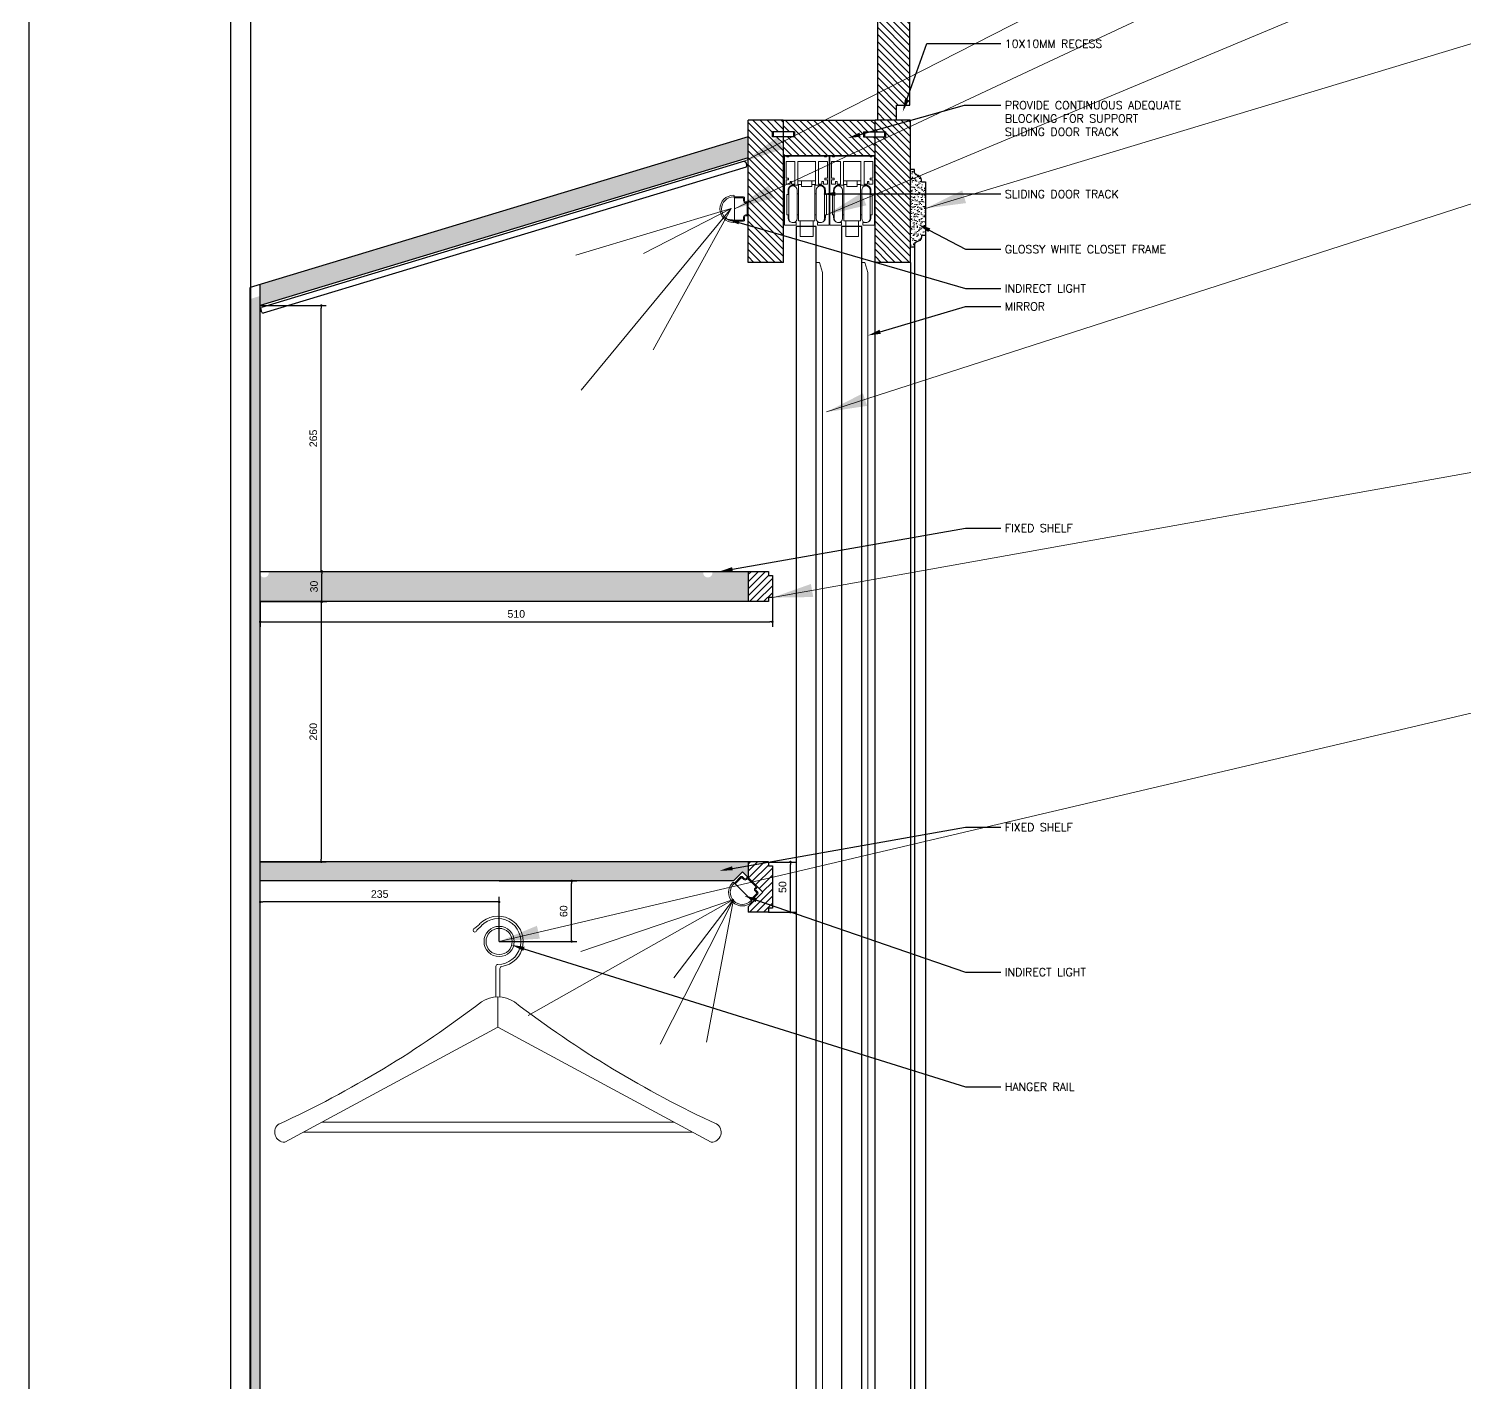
# Model space of a CAD drawing. Header units: inches. Extents: x -12478 to 399182, y -23212 to 525552.
# Drawn here: x 83364 to 84788, y -7828 to -6486 of the extents above; entities that cross this region are included whole.
import ezdxf
from ezdxf import colors
from ezdxf.entities.mleader import LeaderData, LeaderLine
from ezdxf.math import Vec2, Vec3

# ---------------------------------------------------------------- set-up
doc = ezdxf.new("R2010")
doc.units = ezdxf.units.IN
doc.header["$LTSCALE"] = 1000
doc.header["$MEASUREMENT"] = 0
for name, color, linetype, lineweight in [('05 Menuiserie Vue', 4, 'Continuous', 25), ('06 Menuiserie Coupe', 113, 'Continuous', 25), ('08 Aménagements intérieurs', 143, 'Continuous', 18), ('10 Décors et Achures', 54, 'Continuous', 5), ('11 Quincaillerie', 121, 'Continuous', 15), ('13 Miroiterie', 51, 'Continuous', 25), ('Electricité', 31, 'Continuous', 20), ('Glass-Mirror', 4, 'Continuous', 0), ('ID-NOTES', 3, 'Continuous', 0), ('SM-I-1-Red', 1, 'Continuous', 9)]:
    doc.layers.add(name, color=color, linetype=linetype, lineweight=lineweight)
for name, color, linetype in [('CLA-SECTION', 6, 'Continuous'), ('Layer3', 3, 'Continuous'), ('SM-NOTE', 7, 'Continuous'), ('WOOD 01', 34, 'Continuous')]:
    doc.layers.add(name, color=color, linetype=linetype)
doc.styles.add('SM-ANNO-00', font='romans.shx')
doc.styles.get("Standard").update_dxf_attribs({"font": 'arial.ttf'})
doc.styles.add('ZZ-Dim All', font='romans.shx', dxfattribs={"width": 0.8})
doc.dimstyles.new('chester 5', dxfattribs={"dimscale": 0.05, "dimtxt": 150, "dimasz": 50, "dimexe": 100, "dimexo": 0, "dimgap": 80, "dimtad": 1, "dimdec": 0, "dimrnd": 5, "dimzin": 0, "dimdsep": 46, "dimtxsty": 'Standard', "dimblk": 'DOT', "dimcen": 100, "dimclrd": 1, "dimclre": 1, "dimclrt": 3, "dimadec": 0, "dimazin": 0, "dimtfac": 1, "dimtdec": 0, "dimtofl": 0, "dimtmove": 0, "dimatfit": 3, "dimfxl": 1, "dimtolj": 1, "dimtzin": 0, "dimlwd": -1, "dimarcsym": 0})
doc.dimstyles.new('DIM 0200', dxfattribs={"dimscale": 200, "dimtxt": 1, "dimasz": 0.8, "dimexe": 0.5, "dimexo": 1, "dimgap": 0.4, "dimtad": 1, "dimdec": 0, "dimrnd": 10, "dimdsep": 46, "dimtxsty": 'ZZ-Dim All', "dimblk1": 'ARCHTICK', "dimblk2": 'ARCHTICK', "dimsah": 1, "dimcen": 1, "dimdle": 0.5, "dimclrd": 256, "dimclre": 256, "dimclrt": 256, "dimadec": 0, "dimazin": 2, "dimtfac": 1, "dimtdec": 0, "dimtix": 1, "dimtmove": 2, "dimatfit": 2, "dimfxl": 1, "dimfxlon": 1, "dimtolj": 1, "dimtzin": 0, "dimlwd": -1, "dimlwe": -1, "dimarcsym": 0})
pattern_1 = [(142.5, (-37173.01, -20623.658), (0.16000313, 4.89413237), [0, -3.8608, 0, -4.318, 0, -4.1275]), (172.5, (-37173.01, -20623.658), (-4.49523283, 7.168251), [0, -2.0828, 0, -3.4798, 0, -1.3335]), (212.5, (-37169.8858, -20623.658), (-7.9099237, 0.01437185), [0, -1.27, 0, -4.572, 0, -5.969]), (222.5, (-37169.886, -20623.658), (-7.63556452, 2.22929323), [0, -0.635, 0, -2.9972, 0, -3.429])]
pattern_2 = [(142.5, (-56038.387, -20623.658), (0.16000313, 4.89413237), [0, -3.8608, 0, -4.318, 0, -4.1275]), (172.5, (-56038.387, -20623.658), (-4.49523283, 7.168251), [0, -2.0828, 0, -3.4798, 0, -1.3335]), (212.5, (-56035.2627, -20623.658), (-7.9099237, 0.01437185), [0, -1.27, 0, -4.572, 0, -5.969]), (222.5, (-56035.263, -20623.658), (-7.63556452, 2.22929323), [0, -0.635, 0, -2.9972, 0, -3.429])]
pattern_3 = [(45, (-33240.5443, 13120.5817), (3.5, -3.5), [])]
pattern_4 = [(135, (22435.0517, -1.6597), (-3.5355339, -3.5355339), [])]

# ---------------------------------------------------------------- blocks, each defined once
blk = doc.blocks.new('rai Lampes navettes AGA coupe')
at = {"lineweight": 9}
for p, q in [((-12, 4.5), (-12, 13.5)), ((-12, 13.5), (12, 13.5)), ((-11, 4.5), (-11, 13.5)), ((-11, 4.5), (-8, 4.5)), ((-11, 3.5), (-8, 3.5)), ((-7, 1), (-7, 2.5)), ((-6, 1), (-6, 2.5)), ((-6, 1), (6, 1)), ((-6, 0), (6, 0)), ((6, 1), (6, 2.5)), ((7, 1), (7, 2.5)), ((8, 4.5), (11, 4.5)), ((8, 3.5), (11, 3.5)), ((11, 4.5), (11, 13.5)), ((12, 4.5), (12, 13.5))]:
    blk.add_line(p, q, dxfattribs=at)
for centre, radius, start, end in [((0, 14.5), 13.5, 0, 180), ((-12.8, 14.5), 0.75, 180, 0), ((0, 14.5), 12, 0, 180), ((-12.4, 14), 0.632, 307.7009, 52.2991), ((12.4, 14), 0.632, 127.7009, 232.2991), ((12.8, 14.5), 0.75, 180, 0), ((-11, 4.5), 1, 180, 270), ((-8, 2.5), 2, 0, 90), ((-8, 2.5), 1, 0, 90), ((-6, 1), 1, 180, 270), ((8, 2.5), 2, 90, 180), ((6, 1), 1, 270, 0), ((8, 2.5), 1, 90, 180), ((11, 4.5), 1, 270, 0)]:
    blk.add_arc(centre, radius, start, end, dxfattribs=at)
blk = doc.blocks.new('Cintre bois')
for p, q in [((16.4, 15.6), (20.9, 11.1)), ((18.1, 17.3), (22.8, 13.1)), ((23.7, 12.2), (23.7, 12.2)), ((-2, -55), (-2, -26.8)), ((2, -55), (2, -24.7)), ((0, -55), (0, -85)), ((-211.4, -199.2), (0, -85)), ((0, -85), (211.4, -199.2)), ((-174.3, -179.2), (174.3, -179.2)), ((-192.9, -189.2), (192.9, -189.2))]:
    blk.add_line(p, q)
for centre, radius, start, end in [((0, 0), 25.1, 43.6819, 261.5057), ((0, 0), 22.7, 43.6819, 270), ((22.8, 11.2), 1.83, 183.8726, 88.609), ((-4, -26.8), 2, 0, 81.5057), ((0, -24.7), 2, 0, 90), ((0, -85), 30, 56.8887, 123.1113), ((-660.6, 780.2), 1058.7, 294.7509, 307.4826), ((660.6, 780.2), 1058.7, 232.5174, 245.2491), ((-211.4, -189.2), 10, 123.1113, 270), ((211.4, -189.2), 10, 270, 56.8887)]:
    blk.add_arc(centre, radius, start, end)
blk = doc.blocks.new('H04')
for p, q in [((0.342, -0.959), (-0.342, -0.959)), ((-0.372, -1.47), (-0.319, -1.47)), ((0.379, -1.47), (0.326, -1.47)), ((-0.372, -2.287), (-0.319, -2.287)), ((-0.248, -3.134), (-0.248, -2.53)), ((0.255, -3.134), (0.255, -2.53)), ((0.379, -2.287), (0.326, -2.287)), ((-0.248, -3.134), (0.255, -3.134))]:
    blk.add_line(p, q)
blk.add_lwpolyline([(0.342, -0.206), (-0.342, -0.206), (-0.342, -1.134), (-0.535, -1.134, 0.414214), (-0.728, -1.327), (-0.728, -1.497), (-0.773, -1.497), (-0.773, -2.287), (-0.728, -2.287), (-0.728, -2.401, 0.414214), (-0.535, -2.593), (-0.419, -2.593), (-0.419, -2.688), (-0.875, -2.688), (-0.875, 0), (-0.772, 0), (-0.772, -0.032), (-0.697, -0.032), (-0.697, 0), (0.697, 0), (0.697, -0.032), (0.772, -0.032), (0.772, 0), (0.875, 0), (0.875, -2.688), (0.419, -2.688), (0.419, -2.593), (0.535, -2.593, 0.414214), (0.728, -2.401), (0.728, -2.287), (0.773, -2.287), (0.773, -1.497), (0.728, -1.497), (0.728, -1.327, 0.414214), (0.535, -1.134), (0.342, -1.134), (0.342, -0.206), (-0.351, -0.206)], format="xyb")
for points in [[(-0.463, -1.091), (-0.463, -0.206), (-0.807, -0.206), (-0.807, -0.864), (-0.707, -0.864), (-0.707, -0.93), (-0.807, -0.93), (-0.807, -1.091), (-0.654, -1.091), (-0.654, -0.99), (-0.591, -0.99), (-0.591, -1.091), (-0.463, -1.091)], [(0.463, -1.091), (0.463, -0.206), (0.807, -0.206), (0.807, -0.864), (0.707, -0.864), (0.707, -0.93), (0.807, -0.93), (0.807, -1.091), (0.654, -1.091), (0.654, -0.99), (0.591, -0.99), (0.591, -1.091), (0.463, -1.091)], [(0.205, -1.109), (0.326, -1.109), (0.326, -2.53), (-0.319, -2.53), (-0.319, -1.109), (-0.198, -1.109)], [(-0.198, -0.959), (-0.198, -1.189), (0.205, -1.189), (0.205, -0.959)]]:
    blk.add_lwpolyline(points)
for points in [[(-0.699, -2.43, 1), (-0.372, -2.43), (-0.372, -1.327, 1), (-0.699, -1.327)], [(0.706, -2.43, -1), (0.379, -2.43), (0.379, -1.327, -1), (0.706, -1.327)]]:
    blk.add_lwpolyline(points, format="xyb", close=True)
blk = doc.blocks.new('_ARCHTICK')
at = {"color": 0, "linetype": 'ByBlock', "const_width": 0.15}
blk.add_lwpolyline([(-0.5, -0.5), (0.5, 0.5)], dxfattribs=at)
blk = doc.blocks.new('_Dot')
at = {"color": 0, "linetype": 'ByBlock', "lineweight": -2}
blk.add_line((-0.5, 0), (-1, 0), dxfattribs=at)
at = {"color": 0, "linetype": 'ByBlock', "const_width": 0.5}
blk.add_lwpolyline([(-0.25, 0, 1), (0.25, 0, 1)], format="xyb", close=True, dxfattribs=at)
blk = doc.blocks.new('*D839')
at = {"layer": 'Defpoints', "color": 0, "transparency": 16777216}
for p in [(83593.9, -7053.8, 0), (83593.9, -7311.8, 0), (83654.5, -7311.8)]:
    blk.add_point(p, dxfattribs=at)
at = {"layer": 'SM-NOTE', "color": 1, "lineweight": -2, "transparency": 16777216}
for p, q in [((83593.9, -7053.8), (83659.5, -7053.8)), ((83593.9, -7311.8), (83659.5, -7311.8))]:
    blk.add_line(p, q, dxfattribs=at)
at = {"layer": 'SM-NOTE', "color": 1, "transparency": 16777216}
blk.add_line((83654.5, -7056.3), (83654.5, -7309.3), dxfattribs=at)
at = {"layer": 'SM-NOTE', "color": 1, "transparency": 16777216, "xscale": 2.5, "yscale": 2.5, "zscale": 2.5}
for p, rotation in [((83654.5, -7053.8), 90), ((83654.5, -7311.8), 270)]:
    blk.add_blockref('_Dot', p, dxfattribs=dict(at, rotation=rotation))
at = {"layer": 'SM-NOTE', "color": 3, "transparency": 16777216, "insert": (83646.6, -7182.8), "char_height": 7.5, "attachment_point": 5, "rotation": 90}
blk.add_mtext('\\A1;260', dxfattribs=at)
blk = doc.blocks.new('*D840')
at = {"layer": 'Defpoints', "color": 0, "transparency": 16777216}
for p in [(83593.9, -6760.1, 0), (83654.5, -6760.1), (83593.9, -7023.8, 0)]:
    blk.add_point(p, dxfattribs=at)
at = {"layer": 'SM-NOTE', "color": 1, "lineweight": -2, "transparency": 16777216}
for p, q in [((83593.9, -6760.1), (83659.5, -6760.1)), ((83593.9, -7023.8), (83659.5, -7023.8))]:
    blk.add_line(p, q, dxfattribs=at)
at = {"layer": 'SM-NOTE', "color": 1, "transparency": 16777216}
blk.add_line((83654.5, -7021.3), (83654.5, -6762.6), dxfattribs=at)
at = {"layer": 'SM-NOTE', "color": 1, "transparency": 16777216, "xscale": 2.5, "yscale": 2.5, "zscale": 2.5}
for p, rotation in [((83654.5, -6760.1), 90), ((83654.5, -7023.8), 270)]:
    blk.add_blockref('_Dot', p, dxfattribs=dict(at, rotation=rotation))
at = {"layer": 'SM-NOTE', "color": 3, "transparency": 16777216, "insert": (83646.6, -6891.9), "char_height": 7.5, "attachment_point": 5, "rotation": 90}
blk.add_mtext('\\A1;265', dxfattribs=at)
blk = doc.blocks.new('*D841')
at = {"layer": 'Defpoints', "color": 0, "transparency": 16777216}
for p in [(83593.9, -7023.8), (83655.1, -7023.8), (83593.9, -7053.8, 0)]:
    blk.add_point(p, dxfattribs=at)
at = {"layer": 'SM-NOTE', "color": 1, "lineweight": -2, "transparency": 16777216}
for p, q in [((83593.9, -7023.8), (83660.1, -7023.8)), ((83593.9, -7053.8), (83660.1, -7053.8))]:
    blk.add_line(p, q, dxfattribs=at)
at = {"layer": 'SM-NOTE', "color": 1, "transparency": 16777216}
blk.add_line((83655.1, -7051.3), (83655.1, -7026.3), dxfattribs=at)
at = {"layer": 'SM-NOTE', "color": 1, "transparency": 16777216, "xscale": 2.5, "yscale": 2.5, "zscale": 2.5}
for p, rotation in [((83655.1, -7023.8), 90), ((83655.1, -7053.8), 270)]:
    blk.add_blockref('_Dot', p, dxfattribs=dict(at, rotation=rotation))
at = {"layer": 'SM-NOTE', "color": 3, "transparency": 16777216, "insert": (83647.3, -7038.8), "char_height": 7.5, "attachment_point": 5, "rotation": 90}
blk.add_mtext('\\A1;30', dxfattribs=at)
blk = doc.blocks.new('*D842')
at = {"layer": 'Defpoints', "color": 0, "transparency": 16777216}
for p in [(83593.9, -7053.8), (84101.9, -7049.8, 0), (84101.9, -7073.8)]:
    blk.add_point(p, dxfattribs=at)
at = {"layer": 'SM-NOTE', "color": 1, "lineweight": -2, "transparency": 16777216}
for p, q in [((83593.9, -7053.8), (83593.9, -7078.8)), ((84101.9, -7049.8), (84101.9, -7078.8))]:
    blk.add_line(p, q, dxfattribs=at)
at = {"layer": 'SM-NOTE', "color": 1, "transparency": 16777216}
blk.add_line((83596.4, -7073.8), (84099.4, -7073.8), dxfattribs=at)
at = {"layer": 'SM-NOTE', "color": 1, "transparency": 16777216, "xscale": 2.5, "yscale": 2.5, "zscale": 2.5, "rotation": 180}
blk.add_blockref('_Dot', (83593.9, -7073.8), dxfattribs=at)
at = {"layer": 'SM-NOTE', "color": 1, "transparency": 16777216, "xscale": 2.5, "yscale": 2.5, "zscale": 2.5}
blk.add_blockref('_Dot', (84101.9, -7073.8), dxfattribs=at)
at = {"layer": 'SM-NOTE', "color": 3, "transparency": 16777216, "insert": (83847.9, -7066), "char_height": 7.5, "attachment_point": 5}
blk.add_mtext('\\A1;510', dxfattribs=at)
blk = doc.blocks.new('*D843')
at = {"layer": 'Defpoints', "color": 0, "transparency": 16777216}
for p in [(83593.9, -7351.6), (83593.9, -7390.8, 0), (83830.9, -7390.8, 0)]:
    blk.add_point(p, dxfattribs=at)
at = {"layer": 'SM-NOTE', "color": 1, "lineweight": -2, "transparency": 16777216}
for p, q in [((83593.9, -7390.8), (83593.9, -7346.6)), ((83830.9, -7390.8), (83830.9, -7346.6))]:
    blk.add_line(p, q, dxfattribs=at)
at = {"layer": 'SM-NOTE', "color": 1, "transparency": 16777216}
blk.add_line((83828.4, -7351.6), (83596.4, -7351.6), dxfattribs=at)
at = {"layer": 'SM-NOTE', "color": 1, "transparency": 16777216, "xscale": 2.5, "yscale": 2.5, "zscale": 2.5, "rotation": 180}
blk.add_blockref('_Dot', (83593.9, -7351.6), dxfattribs=at)
at = {"layer": 'SM-NOTE', "color": 1, "transparency": 16777216, "xscale": 2.5, "yscale": 2.5, "zscale": 2.5}
blk.add_blockref('_Dot', (83830.9, -7351.6), dxfattribs=at)
at = {"layer": 'SM-NOTE', "color": 3, "transparency": 16777216, "insert": (83712.4, -7343.8), "char_height": 7.5, "attachment_point": 5}
blk.add_mtext('\\A1;235', dxfattribs=at)
blk = doc.blocks.new('*D844')
at = {"layer": 'Defpoints', "color": 0, "transparency": 16777216}
for p in [(83830.9, -7330.8, 0), (83902.8, -7330.8), (83830.9, -7390.8)]:
    blk.add_point(p, dxfattribs=at)
at = {"layer": 'SM-NOTE', "color": 1, "lineweight": -2, "transparency": 16777216}
for p, q in [((83830.9, -7330.8), (83907.8, -7330.8)), ((83830.9, -7390.8), (83907.8, -7390.8))]:
    blk.add_line(p, q, dxfattribs=at)
at = {"layer": 'SM-NOTE', "color": 1, "transparency": 16777216}
blk.add_line((83902.8, -7388.3), (83902.8, -7333.3), dxfattribs=at)
at = {"layer": 'SM-NOTE', "color": 1, "transparency": 16777216, "xscale": 2.5, "yscale": 2.5, "zscale": 2.5}
for p, rotation in [((83902.8, -7330.8), 90), ((83902.8, -7390.8), 270)]:
    blk.add_blockref('_Dot', p, dxfattribs=dict(at, rotation=rotation))
at = {"layer": 'SM-NOTE', "color": 3, "transparency": 16777216, "insert": (83894.9, -7360.8), "char_height": 7.5, "attachment_point": 5, "rotation": 90}
blk.add_mtext('\\A1;60', dxfattribs=at)
blk = doc.blocks.new('*D845')
at = {"layer": 'Defpoints', "color": 0, "transparency": 16777216}
for p in [(84097.9, -7312), (84119.8, -7312), (84097.9, -7361.8, 0)]:
    blk.add_point(p, dxfattribs=at)
at = {"layer": 'SM-NOTE', "color": 1, "lineweight": -2, "transparency": 16777216}
for p, q in [((84097.9, -7312), (84124.8, -7312)), ((84097.9, -7361.8), (84124.8, -7361.8))]:
    blk.add_line(p, q, dxfattribs=at)
at = {"layer": 'SM-NOTE', "color": 1, "transparency": 16777216}
blk.add_line((84119.8, -7359.3), (84119.8, -7314.5), dxfattribs=at)
at = {"layer": 'SM-NOTE', "color": 1, "transparency": 16777216, "xscale": 2.5, "yscale": 2.5, "zscale": 2.5}
for p, rotation in [((84119.8, -7312), 90), ((84119.8, -7361.8), 270)]:
    blk.add_blockref('_Dot', p, dxfattribs=dict(at, rotation=rotation))
at = {"layer": 'SM-NOTE', "color": 3, "transparency": 16777216, "insert": (84112, -7336.9), "char_height": 7.5, "attachment_point": 5, "rotation": 90}
blk.add_mtext('\\A1;50', dxfattribs=at)

msp = doc.modelspace()

# ---------------------------------------------------------------- hatches: boundary and pattern name
at = {"layer": '10 Décors et Achures'}
h = msp.add_hatch(dxfattribs=at)
h.set_pattern_fill('ANSI31', color=256, scale=40, angle=90, style=0)
h.set_pattern_definition(pattern_4)
h.paths.add_polyline_path([(84238.4, -5769.8), (84206.4, -5769.8), (84206.4, -6561.3), (84206.4, -6576.3), (84224.9, -6576.3), (84224.9, -6561.3), (84238.4, -6561.3)])
h = msp.add_hatch(dxfattribs=at)
h.set_pattern_fill('JIS_WOOD', color=256, scale=7, style=0)
h.set_pattern_definition([(135, (-37173.01, -20623.658), (3.5, 3.5), [])])
h.paths.add_polyline_path([(84112.9, -6592.8), (84101.9, -6592.8), (84101.9, -6587.8), (84112.9, -6587.8), (84112.9, -6576.3), (84077.9, -6576.3), (84077.9, -6717.3), (84112.9, -6717.3)])
h = msp.add_hatch(dxfattribs=at)
h.set_pattern_fill('ANSI31', color=256, scale=40, angle=90, style=0)
h.set_pattern_definition(pattern_4)
h.paths.add_polyline_path([(84123.9, -6592.8), (84112.9, -6592.8), (84112.9, -6611.3), (84187.3, -6611.3), (84192.3, -6611.3), (84203.8, -6611.3), (84203.8, -6592.8), (84192.3, -6592.8), (84192.3, -6587.8), (84203.8, -6587.8), (84203.8, -6576.3), (84112.9, -6576.3), (84112.9, -6587.8), (84123.9, -6587.8)])
h = msp.add_hatch(dxfattribs=at)
h.set_pattern_fill('JIS_WOOD', color=256, scale=7, style=0)
h.set_pattern_definition([(135, (-37298.869, -20623.658), (3.5, 3.5), [])])
h.paths.add_polyline_path([(84203.8, -6592.8), (84214.3, -6592.8), (84214.3, -6587.8), (84203.8, -6587.8), (84203.8, -6576.3), (84238.3, -6576.3), (84238.3, -6717.3), (84203.8, -6717.3)])
at = {"layer": '10 Décors et Achures', "lineweight": 5}
h = msp.add_hatch(dxfattribs=at)
h.set_pattern_fill('AR-SAND', color=256, scale=0.1, style=0)
h.set_pattern_definition(pattern_1)
h.paths.add_polyline_path([(83593.9, -6760.6), (83593.9, -6739.7), (84077.9, -6592.8), (84077.9, -6613.7)])
h = msp.add_hatch(dxfattribs=at)
h.set_pattern_fill('AR-SAND', color=256, scale=0.1, style=0)
h.set_pattern_definition([(142.5, (-37298.869, -20623.658), (0.16000313, 4.89413237), [0, -3.8608, 0, -4.318, 0, -4.1275]), (172.5, (-37298.869, -20623.658), (-4.49523283, 7.168251), [0, -2.0828, 0, -3.4798, 0, -1.3335]), (212.5, (-37295.745, -20623.658), (-7.9099237, 0.01437185), [0, -1.27, 0, -4.572, 0, -5.969]), (222.5, (-37295.745, -20623.658), (-7.63556452, 2.22929323), [0, -0.635, 0, -2.9972, 0, -3.429])])
edge = h.paths.add_edge_path()
edge.add_line((84253.8, -6637.3), (84249.8, -6637.3))
edge.add_spline(control_points=[(84249.8, -6637.3), (84249.8, -6636.2), (84249.8, -6634.2), (84248, -6631.7), (84245.4, -6630.9), (84243.2, -6629.3), (84242.8, -6627.2), (84242.8, -6626), (84242.8, -6625.3)], knot_values=[0, 0, 0, 0, 3.233157, 5.688616, 8.768505, 11.353074, 13.021988, 15.095943, 15.095943, 15.095943, 15.095943], degree=3, periodic=0)
edge.add_line((84242.8, -6625.3), (84238.8, -6625.3))
edge.add_line((84238.8, -6625.3), (84238.8, -6702.3))
edge.add_line((84238.8, -6702.3), (84242.8, -6702.3))
edge.add_spline(control_points=[(84242.8, -6702.3), (84242.8, -6701.6), (84242.8, -6700.3), (84243.2, -6698.2), (84245.4, -6696.7), (84248, -6695.9), (84249.8, -6693.3), (84249.8, -6691.4), (84249.8, -6690.3)], knot_values=[0, 0, 0, 0, 2.073955, 3.742869, 6.327438, 9.407326, 11.862786, 15.095943, 15.095943, 15.095943, 15.095943], degree=3, periodic=0)
edge.add_line((84249.8, -6690.3), (84253.8, -6690.3))
edge.add_line((84253.8, -6690.3), (84253.8, -6637.3))
h = msp.add_hatch(dxfattribs=at)
h.set_pattern_fill('AR-SAND', color=256, scale=0.1, style=0)
h.set_pattern_definition(pattern_2)
h.paths.add_polyline_path([(83593.9, -6750.6), (83583.9, -6753.7), (83583.9, -7789.3), (83593.9, -7789.3)])
h = msp.add_hatch(dxfattribs=at)
h.set_pattern_fill('AR-SAND', color=256, scale=0.1, style=0)
h.set_pattern_definition(pattern_1)
edge = h.paths.add_edge_path()
edge.add_line((83593.9, -7053.8), (83593.9, -7027.3))
edge.add_arc((83597.9, -7025.3), 4.5, 207.2647, 379.4712)
edge.add_line((83602.2, -7023.8), (84033.7, -7023.8))
edge.add_arc((84037.9, -7025.3), 4.5, 520.5288, 739.4712)
edge.add_line((84042.2, -7023.8), (84077.9, -7023.8))
edge.add_line((84077.9, -7023.8), (84077.9, -7053.8))
edge.add_line((84077.9, -7053.8), (84040.8, -7053.8))
edge.add_arc((84037.9, -7057.3), 4.5, 411.0576, 488.9424)
edge.add_line((84035.1, -7053.8), (83600.8, -7053.8))
edge.add_arc((83597.9, -7057.3), 4.5, 411.0576, 488.9424)
edge.add_line((83595.1, -7053.8), (83593.9, -7053.8))
at = {"layer": '10 Décors et Achures'}
h = msp.add_hatch(dxfattribs=at)
h.set_pattern_fill('JIS_WOOD', color=256, scale=7, angle=90, style=0)
h.set_pattern_definition(pattern_3)
h.paths.add_polyline_path([(84101.9, -7027.8), (84097.9, -7027.8), (84097.9, -7023.8), (84077.9, -7023.8), (84077.9, -7053.8), (84097.9, -7053.8), (84097.9, -7049.8), (84101.9, -7049.8)])
at = {"layer": '10 Décors et Achures', "lineweight": 5}
h = msp.add_hatch(dxfattribs=at)
h.set_pattern_fill('AR-SAND', color=256, scale=0.1, style=0)
h.set_pattern_definition(pattern_1)
h.paths.add_polyline_path([(83593.9, -7330.8), (83593.9, -7311.8), (84077.9, -7311.8), (84077.9, -7327.4), (84072.4, -7321.8), (84063.4, -7330.8)])
at = {"layer": '10 Décors et Achures'}
h = msp.add_hatch(dxfattribs=at)
h.set_pattern_fill('JIS_WOOD', color=256, scale=7, angle=90, style=0)
h.set_pattern_definition(pattern_3)
h.paths.add_polyline_path([(84101.9, -7315.8), (84097.9, -7315.8), (84097.9, -7311.8), (84077.9, -7311.8), (84077.9, -7327.4), (84092.5, -7342), (84077.9, -7356.5), (84077.9, -7361.8), (84097.9, -7361.8), (84097.9, -7357.8), (84101.9, -7357.8)])
at = {"layer": '10 Décors et Achures', "lineweight": 5}
h = msp.add_hatch(dxfattribs=at)
h.set_pattern_fill('AR-SAND', color=256, scale=0.1, style=0)
h.set_pattern_definition(pattern_2)
h.paths.add_polyline_path([(83593.9, -7789.3), (83583.9, -7789.3), (83583.9, -8938.3), (83593.9, -8938.3)])

# ---------------------------------------------------------------- linework, layer by layer
at = {"layer": '05 Menuiserie Vue'}
for p, q in [((84203.8, -7023.8, 0), (84203.8, -6717.3, 0)), ((84238.8, -6717.3, 0), (84238.8, -8925.3, 0)), ((84203.8, -8925.3, 0), (84203.8, -7023.8, 0))]:
    msp.add_line(p, q, dxfattribs=at)
at = {"layer": '06 Menuiserie Coupe'}
for p, q in [((84206.4, -6561.3, 0), (84206.4, -5769.8, 0)), ((84238.4, -6561.3, 0), (84238.4, -5769.8, 0)), ((84206.4, -6576.3, 0), (84206.4, -6561.3, 0)), ((84224.9, -6561.3, 0), (84238.4, -6561.3, 0)), ((84224.9, -6576.3, 0), (84224.9, -6561.3, 0)), ((84112.4, -6576.3, 0), (84077.9, -6576.3, 0)), ((84077.9, -6717.3, 0), (84077.9, -6576.3, 0)), ((84077.9, -6610.8, 0), (84077.9, -6576.3, 0)), ((84112.9, -6587.8, 0), (84112.9, -6576.3, 0)), ((84112.9, -6611.3, 0), (84112.9, -6576.3, 0)), ((84112.9, -6576.3, 0), (84203.8, -6576.3, 0)), ((84112.9, -6717.3, 0), (84112.9, -6576.8, 0)), ((84238.3, -6576.3, 0), (84203.8, -6576.3, 0)), ((84203.8, -6717.3, 0), (84203.8, -6576.3, 0)), ((84203.8, -6610.8, 0), (84203.8, -6576.3, 0)), ((84238.8, -6717.3, 0), (84238.8, -6576.8, 0)), ((84123.9, -6587.8, 0), (84101.9, -6587.8, 0)), ((84101.9, -6592.8, 0), (84101.9, -6587.8, 0)), ((84102.9, -6592.8, 0), (84102.9, -6587.8, 0)), ((84122.9, -6587.8, 0), (84122.9, -6592.8, 0)), ((84123.9, -6587.8, 0), (84123.9, -6592.8, 0)), ((84192.3, -6587.8, 0), (84214.3, -6587.8, 0)), ((84192.3, -6587.8, 0), (84192.3, -6592.8, 0)), ((84193.3, -6587.8, 0), (84193.3, -6592.8, 0)), ((84213.3, -6592.8, 0), (84213.3, -6587.8, 0)), ((84214.3, -6592.8, 0), (84214.3, -6587.8, 0)), ((84077.9, -6592.8, 0), (83583.9, -6742.2, 0)), ((84123.9, -6592.8, 0), (84101.9, -6592.8, 0)), ((84112.9, -6610.3, 0), (84112.9, -6592.8, 0)), ((84192.3, -6592.8, 0), (84214.3, -6592.8, 0)), ((84077.9, -6613.7, 0), (83593.9, -6760.1, 0)), ((84112.9, -6611.3, 0), (84203.3, -6611.3, 0)), ((84242.8, -6625.3, 0), (84238.8, -6625.3, 0)), ((84249.8, -6637.3, 0), (84253.8, -6637.3, 0)), ((84253.8, -6637.3, 0), (84253.8, -6690.3, 0)), ((84249.8, -6690.3, 0), (84253.8, -6690.3, 0)), ((84253.8, -6690.3, 0), (84253.8, -8889.2, 0)), ((84242.8, -6702.3, 0), (84238.8, -6702.3, 0)), ((84242.8, -6702.3, 0), (84242.8, -8901.1, 0)), ((84112.9, -6717.3, 0), (84077.9, -6717.3, 0)), ((84238.8, -6717.3, 0), (84203.8, -6717.3, 0)), ((83583.9, -8944.3, 0), (83583.9, -6742.2, 0)), ((83593.9, -8938.3, 0), (83593.9, -6739.2, 0)), ((83593.9, -7023.8, 0), (84097.9, -7023.8, 0)), ((84077.9, -7023.8, 0), (84077.9, -7053.8, 0)), ((84097.9, -7023.8, 0), (84097.9, -7027.8, 0)), ((84097.9, -7027.8, 0), (84101.9, -7027.8, 0)), ((84101.9, -7027.8, 0), (84101.9, -7049.8, 0)), ((84097.9, -7053.8, 0), (83593.9, -7053.8, 0)), ((84101.9, -7049.8, 0), (84097.9, -7049.8, 0)), ((84097.9, -7049.8, 0), (84097.9, -7053.8, 0)), ((84077.9, -7311.8, 0), (83593.9, -7311.8, 0)), ((84097.9, -7311.8, 0), (84077.9, -7311.8, 0)), ((84077.9, -7311.8, 0), (84077.9, -7327.4, 0)), ((84097.9, -7311.8, 0), (84097.9, -7315.8, 0)), ((84097.9, -7315.8, 0), (84101.9, -7315.8, 0)), ((84101.9, -7315.8, 0), (84101.9, -7357.8, 0)), ((84063.4, -7330.8, 0), (83593.9, -7330.8, 0)), ((84063.4, -7330.8, 0), (84072.4, -7321.8, 0)), ((84092.5, -7342, 0), (84072.4, -7321.8, 0)), ((84077.9, -7356.5, 0), (84092.5, -7342, 0)), ((84077.9, -7356.5, 0), (84077.9, -7361.8, 0)), ((84101.9, -7357.8, 0), (84097.9, -7357.8, 0)), ((84097.9, -7357.8, 0), (84097.9, -7361.8, 0)), ((84097.9, -7361.8, 0), (84077.9, -7361.8, 0))]:
    msp.add_line(p, q, dxfattribs=at)
for centre, start, end in [((84112.4, -6576.8, 0), 0, 90), ((84238.3, -6576.8, 0), 0, 90), ((84077.4, -6610.8, 0), 270, 0), ((84203.3, -6610.8, 0), 270, 0)]:
    msp.add_arc(centre, 0.5, start, end, dxfattribs=at)
for points in [[(84249.8, -6637.3, 0), (84249.8, -6636.2, 0), (84249.8, -6634.2, 0), (84248, -6631.7, 0), (84245.4, -6630.9, 0), (84243.2, -6629.3, 0), (84242.8, -6627.2, 0), (84242.8, -6626, 0), (84242.8, -6625.3, 0)], [(84249.8, -6690.3, 0), (84249.8, -6691.4, 0), (84249.8, -6693.3, 0), (84248, -6695.9, 0), (84245.4, -6696.7, 0), (84243.2, -6698.2, 0), (84242.8, -6700.3, 0), (84242.8, -6701.6, 0), (84242.8, -6702.3, 0)]]:
    msp.add_open_spline(points, degree=3, knots=[0, 0, 0, 0, 3.233157, 5.688616, 8.768505, 11.353074, 13.021988, 15.095943, 15.095943, 15.095943, 15.095943], dxfattribs=at)
at = {"layer": '10 Décors et Achures'}
for p, q in [((84061.1, -6663.9, 0), (83907.1, -6710.1, 0)), ((84061.1, -6663.9, 0), (83907.1, -6710.1, 0)), ((84061.1, -6663.9, 0), (83912.3, -6844.1, 0)), ((84061.1, -6663.9, 0), (83912.3, -6844.1, 0)), ((84061.1, -6663.9, 0), (83974.1, -6708.5, 0)), ((84061.1, -6663.9, 0), (83974.1, -6708.5, 0)), ((84061.1, -6663.9, 0), (83983.7, -6803.9, 0)), ((84061.1, -6663.9, 0), (83983.7, -6803.9, 0)), ((84063.4, -7349.2, 0), (83859.8, -7464.1, 0)), ((84063.4, -7349.2, 0), (83911.9, -7400.8, 0)), ((84063.4, -7349.2, 0), (83990.7, -7492.7, 0)), ((84063.4, -7349.2, 0), (84004.1, -7427, 0)), ((84063.4, -7349.2, 0), (84036.5, -7490.6, 0))]:
    msp.add_line(p, q, dxfattribs=at)
at = {"layer": '11 Quincaillerie'}
for radius in [15, 15, 13]:
    msp.add_circle((83830.9, -7390.8, 0), radius, dxfattribs=at)
at = {"layer": '13 Miroiterie'}
for p, q in [((84074.3, -6617.1, 0), (83595.1, -6762, 0)), ((84074.3, -6617.1, 0), (84075.5, -6617.8, 0)), ((84075.5, -6617.8, 0), (84076.7, -6621.6, 0)), ((84076, -6622.9, 0), (83596.8, -6767.8, 0)), ((84076, -6622.9, 0), (84076.7, -6621.6, 0)), ((83594.4, -6763.3, 0), (83595.1, -6762, 0)), ((83595.6, -6767.1, 0), (83594.4, -6763.3, 0)), ((83595.6, -6767.1, 0), (83596.8, -6767.8, 0))]:
    msp.add_line(p, q, dxfattribs=at)
at = {"layer": 'CLA-SECTION', "ltscale": 10}
msp.add_line((84206.4, -6576.3, 0), (84206.4, -6561.3, 0), dxfattribs=at)
at = {"layer": 'Glass-Mirror', "lineweight": 0, "elevation": 0}
for points in [[(84151.5, -8908.8), (84151.5, -6727.3), (84148.5, -6717.3), (84145.5, -6717.3), (84145.5, -8918.8), (84148.5, -8918.8)], [(84196.6, -8908.8), (84196.6, -6727.3), (84193.6, -6717.3), (84190.6, -6717.3), (84190.6, -8918.8), (84193.6, -8918.8)]]:
    msp.add_lwpolyline(points, close=True, dxfattribs=at)
at = {"layer": 'Layer3'}
for p, q in [((83364.3, -4720.1, 0), (83364.3, -9370.1, 0)), ((83564.4, -4920.1, 0), (83564.4, -9170.1, 0)), ((83584.4, -4920.1, 0), (83584.4, -9170.1, 0))]:
    msp.add_line(p, q, dxfattribs=at)
at = {"layer": 'WOOD 01', "elevation": 0}
for points in [[(84140.5, -8918.8), (84145.5, -8918.8), (84145.5, -6681.8), (84125.5, -6681.8), (84125.5, -8918.8), (84130.5, -8918.8)], [(84185.6, -8918.8), (84190.6, -8918.8), (84190.6, -6681.8), (84170.6, -6681.8), (84170.6, -8918.8), (84175.6, -8918.8)]]:
    msp.add_lwpolyline(points, dxfattribs=at)

# ---------------------------------------------------------------- block references
at = {"layer": '08 Aménagements intérieurs', "xscale": -1}
msp.add_blockref('Cintre bois', (83829.7, -7390.8, 0), dxfattribs=at)
msp.add_blockref('Cintre bois', (83829.7, -7390.8, 0), dxfattribs=at)
at = {"layer": 'Electricité', "xscale": -1, "rotation": 90}
msp.add_blockref('rai Lampes navettes AGA coupe', (84077.9, -6664.3, 0), dxfattribs=at)
msp.add_blockref('rai Lampes navettes AGA coupe', (84077.9, -6664.3, 0), dxfattribs=at)
at = {"layer": 'Electricité', "rotation": 135.0000000004328}
msp.add_blockref('rai Lampes navettes AGA coupe', (84082.3, -7331.8, 0), dxfattribs=at)
at = {"layer": 'SM-I-1-Red', "xscale": -25.4, "yscale": 25.4, "zscale": 25.4}
for p in [(84136, -6612, 0), (84181.1, -6612, 0)]:
    msp.add_blockref('H04', p, dxfattribs=at)

# ---------------------------------------------------------------- dimensions: what is measured, and where the dimension line sits
at = {"layer": 'SM-NOTE', "color": 2}
for base, p1, p2, picture, middle in [((83654.5, -6760.1), (83593.9, -7023.8, 0), (83593.9, -6760.1, 0), '*D840', (83646.6, -6891.9)), ((83655.1, -7023.8), (83593.9, -7053.8, 0), (83593.9, -7023.8), '*D841', (83647.3, -7038.8)), ((83654.5, -7311.8), (83593.9, -7053.8, 0), (83593.9, -7311.8, 0), '*D839', (83646.6, -7182.8)), ((84119.8, -7312), (84097.9, -7361.8, 0), (84097.9, -7312), '*D845', (84112, -7336.9)), ((83902.8, -7330.8), (83830.9, -7390.8), (83830.9, -7330.8, 0), '*D844', (83894.9, -7360.8))]:
    dim = msp.add_linear_dim(base=base, p1=p1, p2=p2, angle=90, dimstyle='chester 5', dxfattribs=at)
    dim.commit()
    dim.dimension.update_dxf_attribs({"geometry": picture, "text_midpoint": middle})
for base, p1, p2, picture, middle in [((84101.9, -7073.8), (83593.9, -7053.8), (84101.9, -7049.8, 0), '*D842', (83847.9, -7066)), ((83593.9, -7351.6), (83830.9, -7390.8, 0), (83593.9, -7390.8, 0), '*D843', (83712.4, -7343.8))]:
    dim = msp.add_linear_dim(base=base, p1=p1, p2=p2, dimstyle='chester 5', dxfattribs=at)
    dim.commit()
    dim.dimension.update_dxf_attribs({"geometry": picture, "text_midpoint": middle})

# ---------------------------------------------------------------- leaders
at = {"layer": 'ID-NOTES'}
for points in [[(84074.3, -6617.1), (85330.2, -5975.9), (86228.5, -5975.9)], [(84064.4, -6664.3), (85330.2, -6070.9), (86228.5, -6070.9)], [(84155.7, -6670.1), (85330.2, -6178.9), (86228.5, -6178.9)], [(84253.8, -6663.8), (85330.2, -6339), (86228.5, -6339)], [(84155.7, -6865.7), (85330.2, -6486.6), (86228.5, -6486.6)], [(84101.9, -7049.8, 751.7), (85296.2, -6835.8, 751.7), (86238.9, -6835.8, 751.7)], [(83830.9, -7390.8, 751.7), (85288.3, -7048.3, 751.7), (86230.9, -7048.3, 751.7)]]:
    msp.add_leader(points, dimstyle='DIM 0200', override={"dimasz": 0.2, "dimtad": 0, "dimclrd": 8}, dxfattribs=at)
at = {"layer": 'SM-NOTE', "color": 2}
ml = msp.add_multileader_mtext('Standard', dxfattribs=at)
ml.set_content('10X10MM RECESS', color=2, style='SM-ANNO-00')
ml.set_leader_properties(color=1)
ml.build(insert=Vec2(0, 0))
ml.multileader.update_dxf_attribs({"dogleg_length": 0.125, "arrow_head_size": 12.7, "scale": 4})
ctx = ml.context
ctx.base_point, ctx.scale, ctx.char_height, ctx.arrow_head_size, ctx.landing_gap_size, ctx.plane_origin = Vec3(84328.6, -6500.4, 0), 4, 7.938, 12.7, 3.97, Vec3(84074, -6406.5, 0)
notes = []
notes.append((ctx, [(0, (1, 1, 0), (84268.3, -6500.4, 0), (1, 0), 60.3, [(0, [(84231.2, -6567.9, 0), (84255, -6500.4, 0)], 0, [])])]))
ctx.mtext.insert, ctx.mtext.flow_direction = Vec3(84332.5, -6496.5, 0), 5
ml = msp.add_multileader_mtext('Standard', dxfattribs=at)
ml.set_content('PROVIDE CONTINUOUS ADEQUATE\\PBLOCKING FOR SUPPORT \\PSLIDING DOOR TRACK', color=2, style='SM-ANNO-00')
ml.set_leader_properties(color=1)
ml.build(insert=Vec2(0, 0))
ml.multileader.update_dxf_attribs({"dogleg_length": 0.125, "arrow_head_size": 12.7, "scale": 4})
ctx = ml.context
ctx.base_point, ctx.scale, ctx.char_height, ctx.arrow_head_size, ctx.landing_gap_size, ctx.plane_origin = Vec3(84328.6, -6561.4, 0), 4, 7.938, 12.7, 3.97, Vec3(84074, -6467.3, 0)
notes.append((ctx, [(0, (1, 1, 0), (84292.4, -6561.4, 0), (1, 0), 36.2, [(0, [(84176.7, -6594.1, 0), (84292.4, -6561.4, 0)], 0, [])])]))
ctx.mtext.insert, ctx.mtext.flow_direction = Vec3(84332.5, -6557.5, 0), 5
ml = msp.add_multileader_mtext('Standard', dxfattribs=at)
ml.set_content('SLIDING DOOR TRACK', color=2, style='SM-ANNO-00')
ml.set_leader_properties(color=1)
ml.build(insert=Vec2(0, 0))
ml.multileader.update_dxf_attribs({"dogleg_length": 0.125, "arrow_head_size": 12.7, "scale": 4})
ctx = ml.context
ctx.base_point, ctx.scale, ctx.char_height, ctx.arrow_head_size, ctx.landing_gap_size, ctx.plane_origin = Vec3(84328.6, -6649.5, 0), 4, 7.938, 12.7, 3.97, Vec3(84074, -6555.6, 0)
notes.append((ctx, [(0, (1, 1, 0), (84268.3, -6649.5, 0), (1, 0), 60.3, [(0, [(84151.7, -6649.5, 0), (84238.4, -6649.5, 0)], 0, [])])]))
ctx.mtext.insert, ctx.mtext.flow_direction = Vec3(84332.5, -6645.6, 0), 5
ml = msp.add_multileader_mtext('Standard', dxfattribs=at)
ml.set_content('INDIRECT LIGHT', color=2, style='SM-ANNO-00')
ml.set_leader_properties(color=1)
ml.build(insert=Vec2(0, 0))
ml.multileader.update_dxf_attribs({"dogleg_length": 0.125, "arrow_head_size": 12.7, "scale": 4})
ctx = ml.context
ctx.base_point, ctx.scale, ctx.char_height, ctx.arrow_head_size, ctx.landing_gap_size, ctx.plane_origin = Vec3(84328.6, -6743.1), 4, 7.938, 12.7, 3.97, Vec3(84096.4, -6628.1)
notes.append((ctx, [(0, (1, 1, 0), (84293.5, -6743.1), (1, 0), 35.1, [(0, [(84056.6, -6674.1), (84293.5, -6743.1)], 0, [])])]))
ctx.mtext.insert, ctx.mtext.width, ctx.mtext.flow_direction = Vec3(84332.5, -6739.1), 106.457, 5
ml = msp.add_multileader_mtext('Standard', dxfattribs=at)
ml.set_content('GLOSSY WHITE CLOSET FRAME', color=2, style='SM-ANNO-00')
ml.set_leader_properties(color=1)
ml.build(insert=Vec2(0, 0))
ml.multileader.update_dxf_attribs({"dogleg_length": 0.125, "arrow_head_size": 12.7, "scale": 4})
ctx = ml.context
ctx.base_point, ctx.scale, ctx.char_height, ctx.arrow_head_size, ctx.landing_gap_size, ctx.plane_origin = Vec3(84328.6, -6704.3), 4, 7.938, 12.7, 3.97, Vec3(84096.4, -6589.3)
notes.append((ctx, [(0, (1, 1, 0), (84293.5, -6704.3), (1, 0), 35.1, [(0, [(84246.3, -6679.5), (84293.5, -6704.3)], 0, [])])]))
ctx.mtext.insert, ctx.mtext.width, ctx.mtext.flow_direction = Vec3(84332.5, -6700.3), 106.457, 5
ml = msp.add_multileader_mtext('Standard', dxfattribs=at)
ml.set_content('MIRROR', color=2, style='SM-ANNO-00')
ml.set_leader_properties(color=1)
ml.build(insert=Vec2(0, 0))
ml.multileader.update_dxf_attribs({"dogleg_length": 0.125, "arrow_head_size": 12.7, "scale": 4})
ctx = ml.context
ctx.base_point, ctx.scale, ctx.char_height, ctx.arrow_head_size, ctx.landing_gap_size, ctx.plane_origin = Vec3(84328.6, -6761.1), 4, 7.94, 12.7, 3.97, Vec3(84096.4, -6646.1)
notes.append((ctx, [(0, (1, 1, 0), (84293.5, -6761.1), (1, 0), 35.1, [(0, [(84196.6, -6789.8), (84293.5, -6761.1)], 0, [])])]))
ctx.mtext.insert, ctx.mtext.width, ctx.mtext.flow_direction = Vec3(84332.5, -6757.1), 106.457, 5
ml = msp.add_multileader_mtext('Standard', dxfattribs=at)
ml.set_content('FIXED SHELF', color=2, style='SM-ANNO-00')
ml.set_leader_properties(color=1)
ml.build(insert=Vec2(0, 0))
ml.multileader.update_dxf_attribs({"dogleg_length": 0.125, "arrow_head_size": 12.7, "scale": 4})
ctx = ml.context
ctx.base_point, ctx.scale, ctx.char_height, ctx.arrow_head_size, ctx.landing_gap_size, ctx.plane_origin = Vec3(84328.6, -6980.8), 4, 7.938, 12.7, 3.97, Vec3(84096.4, -6865.8)
notes.append((ctx, [(0, (1, 1, 0), (84293.5, -6980.8), (1, 0), 35.1, [(0, [(84049.8, -7023.8), (84293.5, -6980.8)], 0, [])])]))
ctx.mtext.insert, ctx.mtext.width, ctx.mtext.flow_direction = Vec3(84332.5, -6976.8), 106.457, 5
ml = msp.add_multileader_mtext('Standard', dxfattribs=at)
ml.set_content('FIXED SHELF', color=2, style='SM-ANNO-00')
ml.set_leader_properties(color=1)
ml.build(insert=Vec2(0, 0))
ml.multileader.update_dxf_attribs({"dogleg_length": 0.125, "arrow_head_size": 12.7, "scale": 4})
ctx = ml.context
ctx.base_point, ctx.scale, ctx.char_height, ctx.arrow_head_size, ctx.landing_gap_size, ctx.plane_origin = Vec3(84328.6, -7277.5), 4, 7.938, 12.7, 3.97, Vec3(84096.4, -7162.5)
notes.append((ctx, [(0, (1, 1, 0), (84293.5, -7277.5), (1, 0), 35.1, [(0, [(84049.8, -7320.5), (84293.5, -7277.5)], 0, [])])]))
ctx.mtext.insert, ctx.mtext.width, ctx.mtext.flow_direction = Vec3(84332.5, -7273.5), 106.457, 5
ml = msp.add_multileader_mtext('Standard', dxfattribs=at)
ml.set_content('INDIRECT LIGHT', color=2, style='SM-ANNO-00')
ml.set_leader_properties(color=1)
ml.build(insert=Vec2(0, 0))
ml.multileader.update_dxf_attribs({"dogleg_length": 0.125, "arrow_head_size": 12.7, "scale": 4})
ctx = ml.context
ctx.base_point, ctx.scale, ctx.char_height, ctx.arrow_head_size, ctx.landing_gap_size, ctx.plane_origin = Vec3(84328.6, -7421.2), 4, 7.938, 12.7, 3.97, Vec3(84096.4, -7306.2)
notes.append((ctx, [(0, (1, 1, 0), (84293.5, -7421.2), (1, 0), 35.1, [(0, [(84074.1, -7345.6), (84293.5, -7421.2)], 0, [])])]))
ctx.mtext.insert, ctx.mtext.width, ctx.mtext.flow_direction = Vec3(84332.5, -7417.2), 106.457, 5
ml = msp.add_multileader_mtext('Standard', dxfattribs=at)
ml.set_content('HANGER RAIL', color=2, style='SM-ANNO-00')
ml.set_leader_properties(color=1)
ml.build(insert=Vec2(0, 0))
ml.multileader.update_dxf_attribs({"dogleg_length": 0.125, "arrow_head_size": 12.7, "scale": 4})
ctx = ml.context
ctx.base_point, ctx.scale, ctx.char_height, ctx.arrow_head_size, ctx.landing_gap_size, ctx.plane_origin = Vec3(84328.6, -7534.9), 4, 7.938, 12.7, 3.97, Vec3(84096.4, -7419.9)
notes.append((ctx, [(0, (1, 1, 0), (84293.5, -7534.9), (1, 0), 35.1, [(0, [(83843.4, -7394.3), (84293.5, -7534.9)], 0, [])])]))
ctx.mtext.insert, ctx.mtext.width, ctx.mtext.flow_direction = Vec3(84332.5, -7530.9), 106.457, 5
for ctx, leaders in notes:
    for number, flags, end, landing, length, lines in leaders:
        leader = LeaderData()
        leader.index, (leader.has_last_leader_line, leader.has_dogleg_vector, leader.attachment_direction) = number, flags
        leader.last_leader_point, leader.dogleg_vector, leader.dogleg_length = Vec3(end), Vec3(landing), length
        for number, points, colour, breaks in lines:
            line = LeaderLine()
            line.index, line.vertices, line.color, line.breaks = number, Vec3.list(points), colors.encode_raw_color(colour), breaks
            leader.lines.append(line)
        ctx.leaders.append(leader)

doc.saveas('drawing.dxf')
